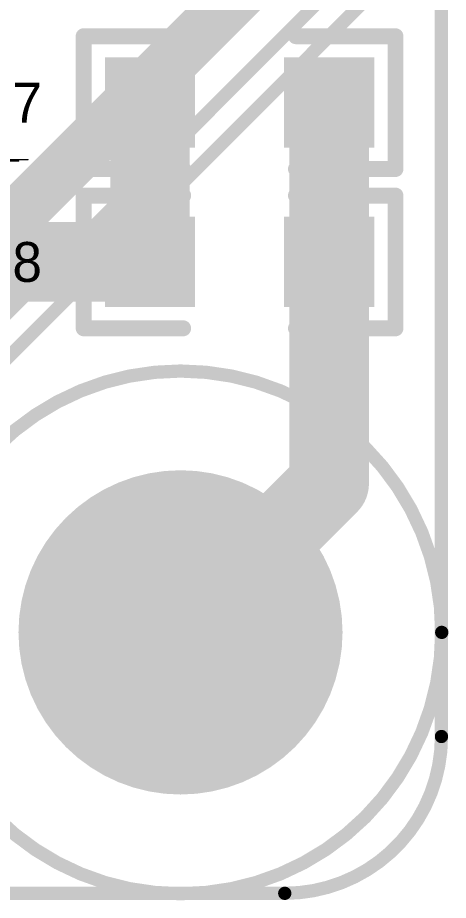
# Model space of a CAD drawing. Extents: x 1012 to 1122, y 1012 to 1122.
# Drawn here: x 1113.67 to 1121.91, y 1011.66 to 1028.55 of the extents above; entities that cross this region are included whole.
import ezdxf

# ---------------------------------------------------------------- set-up
doc = ezdxf.new("R2010")
doc.units = 0
doc.layers.get('0').update_dxf_attribs({"linetype": 'CONTINUOUS'})
for name, color, linetype in [('BOTTOMLAYER', 5, 'CONTINUOUS'), ('BOTTOMSOLDER', 6, 'CONTINUOUS'), ('KEEPOUTLAYER', 6, 'CONTINUOUS'), ('MECHANICAL1', 6, 'CONTINUOUS'), ('MULTILAYER', 9, 'CONTINUOUS'), ('TOPLAYER', 1, 'CONTINUOUS'), ('TOPOVERLAY', 2, 'CONTINUOUS'), ('TOPPASTE', 8, 'CONTINUOUS'), ('TOPSOLDER', 216, 'CONTINUOUS')]:
    doc.layers.add(name, color=color, linetype=linetype)

# ---------------------------------------------------------------- blocks, each defined once
blk = doc.blocks.new('CC1206_270')
at = {"layer": 'TOPLAYER'}
for points in [[(-0.762, -0.762), (0.762, -0.762), (-0.762, 0.762), (0.762, 0.762)], [(2.667, -0.762), (4.191, -0.762), (2.667, 0.762), (4.191, 0.762)]]:
    blk.add_solid(points, dxfattribs=at)
at = {"layer": 'TOPOVERLAY', "const_width": 0.3048}
for points in [[(0.635, 1.27), (-1.27, 1.27)], [(-1.27, 1.27), (-1.27, -1.27)], [(4.699, 1.27), (2.794, 1.27)], [(4.699, 1.27), (4.699, -1.27)], [(0.635, -1.27), (-1.27, -1.27)], [(4.699, -1.27), (2.794, -1.27)]]:
    blk.add_lwpolyline(points, dxfattribs=at)
at = {"layer": 'TOPOVERLAY', "const_width": 0.1524}
for points in [[(-1.3462, 1.27, 1), (-1.1938, 1.27, 1)], [(-1.3462, 1.27, 1), (-1.1938, 1.27, 1)], [(0.5588, 1.27, 1), (0.7112, 1.27, 1)], [(2.7178, 1.27, 1), (2.8702, 1.27, 1)], [(4.6228, 1.27, 1), (4.7752, 1.27, 1)], [(4.6228, 1.27, 1), (4.7752, 1.27, 1)], [(-1.3462, -1.27, 1), (-1.1938, -1.27, 1)], [(-1.3462, -1.27, 1), (-1.1938, -1.27, 1)], [(0.5588, -1.27, 1), (0.7112, -1.27, 1)], [(2.7178, -1.27, 1), (2.8702, -1.27, 1)], [(4.6228, -1.27, 1), (4.7752, -1.27, 1)], [(4.6228, -1.27, 1), (4.7752, -1.27, 1)]]:
    blk.add_lwpolyline(points, format="xyb", close=True, dxfattribs=at)
at = {"layer": 'TOPPASTE'}
for points in [[(-0.762, -0.762), (0.762, -0.762), (-0.762, 0.762), (0.762, 0.762)], [(2.667, -0.762), (4.191, -0.762), (2.667, 0.762), (4.191, 0.762)]]:
    blk.add_solid(points, dxfattribs=at)
at = {"layer": 'TOPSOLDER'}
for points in [[(-0.8636, -0.8636), (0.8636, -0.8636), (-0.8636, 0.8636), (0.8636, 0.8636)], [(2.5654, -0.8636), (4.2926, -0.8636), (2.5654, 0.8636), (4.2926, 0.8636)]]:
    blk.add_solid(points, dxfattribs=at)
blk = doc.blocks.new('CC1206_271')
at = {"layer": 'TOPLAYER'}
for points in [[(-0.762, -0.762), (0.762, -0.762), (-0.762, 0.762), (0.762, 0.762)], [(2.667, -0.762), (4.191, -0.762), (2.667, 0.762), (4.191, 0.762)]]:
    blk.add_solid(points, dxfattribs=at)
at = {"layer": 'TOPOVERLAY', "const_width": 0.3048}
for points in [[(0.635, 1.27), (-1.27, 1.27)], [(-1.27, 1.27), (-1.27, -1.27)], [(4.699, 1.27), (2.794, 1.27)], [(4.699, 1.27), (4.699, -1.27)], [(0.635, -1.27), (-1.27, -1.27)], [(4.699, -1.27), (2.794, -1.27)]]:
    blk.add_lwpolyline(points, dxfattribs=at)
at = {"layer": 'TOPOVERLAY', "const_width": 0.1524}
for points in [[(-1.3462, 1.27, 1), (-1.1938, 1.27, 1)], [(-1.3462, 1.27, 1), (-1.1938, 1.27, 1)], [(0.5588, 1.27, 1), (0.7112, 1.27, 1)], [(2.7178, 1.27, 1), (2.8702, 1.27, 1)], [(4.6228, 1.27, 1), (4.7752, 1.27, 1)], [(4.6228, 1.27, 1), (4.7752, 1.27, 1)], [(-1.3462, -1.27, 1), (-1.1938, -1.27, 1)], [(-1.3462, -1.27, 1), (-1.1938, -1.27, 1)], [(0.5588, -1.27, 1), (0.7112, -1.27, 1)], [(2.7178, -1.27, 1), (2.8702, -1.27, 1)], [(4.6228, -1.27, 1), (4.7752, -1.27, 1)], [(4.6228, -1.27, 1), (4.7752, -1.27, 1)]]:
    blk.add_lwpolyline(points, format="xyb", close=True, dxfattribs=at)
at = {"layer": 'TOPPASTE'}
for points in [[(-0.762, -0.762), (0.762, -0.762), (-0.762, 0.762), (0.762, 0.762)], [(2.667, -0.762), (4.191, -0.762), (2.667, 0.762), (4.191, 0.762)]]:
    blk.add_solid(points, dxfattribs=at)
at = {"layer": 'TOPSOLDER'}
for points in [[(-0.8636, -0.8636), (0.8636, -0.8636), (-0.8636, 0.8636), (0.8636, 0.8636)], [(2.5654, -0.8636), (4.2926, -0.8636), (2.5654, 0.8636), (4.2926, 0.8636)]]:
    blk.add_solid(points, dxfattribs=at)
blk = doc.blocks.new('LOGO_295')
at = {"layer": 'TOPOVERLAY', "const_width": 0.0254}
for points in [[(6.2484, 2.8194), (6.8834, 2.8194)], [(6.5786, 2.8448), (7.0612, 2.8448)]]:
    blk.add_lwpolyline(points, dxfattribs=at)
at = {"layer": 'TOPOVERLAY', "const_width": 0.0127}
for points in [[(6.87705, 2.8194, 1), (6.88975, 2.8194, 1)], [(7.05485, 2.8448, 1), (7.06755, 2.8448, 1)]]:
    blk.add_lwpolyline(points, format="xyb", close=True, dxfattribs=at)

msp = doc.modelspace()

# ---------------------------------------------------------------- linework, layer by layer
at = {"layer": 'BOTTOMLAYER'}
for points, const_width in [([(1108.456, 1019.556), (1118.616, 1029.716)], 1.016), ([(1104.163, 1013.587), (1120.013, 1029.437)], 0.254), ([(1104.392, 1012.952), (1120.648, 1029.208)], 0.254)]:
    msp.add_lwpolyline(points, dxfattribs=dict(at, const_width=const_width))
at = {"layer": 'BOTTOMLAYER', "const_width": 3}
msp.add_lwpolyline([(1115.287, 1016.787, 1), (1118.287, 1016.787, 1)], format="xyb", close=True, dxfattribs=at)
at = {"layer": 'BOTTOMSOLDER', "const_width": 3.102}
msp.add_lwpolyline([(1115.236, 1016.787, 1), (1118.338, 1016.787, 1)], format="xyb", close=True, dxfattribs=at)
at = {"layer": 'KEEPOUTLAYER', "const_width": 0.254}
for points in [[(1121.782, 1014.795), (1121.782, 1118.795)], [(1014.782, 1011.795), (1118.782, 1011.795)]]:
    msp.add_lwpolyline(points, dxfattribs=at)
msp.add_lwpolyline([(1121.782, 1014.795, -0.414214), (1118.782, 1011.795)], format="xyb", dxfattribs=at)
at = {"layer": 'KEEPOUTLAYER', "const_width": 0.127}
for points in [[(1121.719, 1014.795, 1), (1121.846, 1014.795, 1)], [(1121.719, 1014.795, 1), (1121.846, 1014.795, 1)], [(1118.719, 1011.795, 1), (1118.846, 1011.795, 1)], [(1118.719, 1011.795, 1), (1118.846, 1011.795, 1)]]:
    msp.add_lwpolyline(points, format="xyb", close=True, dxfattribs=at)
at = {"layer": 'MECHANICAL1', "const_width": 0.254}
for points in [[(1121.782, 1014.795), (1121.782, 1118.795)], [(1014.782, 1011.795), (1118.782, 1011.795)]]:
    msp.add_lwpolyline(points, dxfattribs=at)
msp.add_lwpolyline([(1121.782, 1014.795, -0.414214), (1118.782, 1011.795)], format="xyb", dxfattribs=at)
at = {"layer": 'MECHANICAL1', "const_width": 0.127}
for points in [[(1121.719, 1014.795, 1), (1121.846, 1014.795, 1)], [(1121.719, 1014.795, 1), (1121.846, 1014.795, 1)], [(1118.719, 1011.795, 1), (1118.846, 1011.795, 1)], [(1118.719, 1011.795, 1), (1118.846, 1011.795, 1)]]:
    msp.add_lwpolyline(points, format="xyb", close=True, dxfattribs=at)
at = {"layer": 'MULTILAYER', "const_width": 3}
msp.add_lwpolyline([(1115.287, 1016.787, 1), (1118.287, 1016.787, 1)], format="xyb", close=True, dxfattribs=at)
at = {"layer": 'TOPLAYER', "const_width": 1.524}
for points in [[(1116.203, 1023.874), (1116.203, 1026.922)], [(1119.632, 1023.874), (1119.632, 1026.922)], [(1109.218, 1023.874), (1116.203, 1023.874)], [(1119.632, 1019.632), (1119.632, 1023.874)], [(1116.787, 1016.787), (1119.632, 1019.632)]]:
    msp.add_lwpolyline(points, dxfattribs=at)
at = {"layer": 'TOPLAYER'}
for points, const_width in [([(1115.822, 1026.922, 1), (1116.584, 1026.922, 1)], 0.762), ([(1119.251, 1026.922, 1), (1120.013, 1026.922, 1)], 0.762), ([(1115.822, 1023.874, 1), (1116.584, 1023.874, 1)], 0.762), ([(1115.822, 1023.874, 1), (1116.584, 1023.874, 1)], 0.762), ([(1119.251, 1023.874, 1), (1120.013, 1023.874, 1)], 0.762), ([(1119.251, 1023.874, 1), (1120.013, 1023.874, 1)], 0.762), ([(1119.251, 1019.632, 1), (1120.013, 1019.632, 1)], 0.762), ([(1119.251, 1019.632, 1), (1120.013, 1019.632, 1)], 0.762), ([(1115.287, 1016.787, 1), (1118.287, 1016.787, 1)], 3), ([(1116.406, 1016.787, 1), (1117.168, 1016.787, 1)], 0.762)]:
    msp.add_lwpolyline(points, format="xyb", close=True, dxfattribs=dict(at, const_width=const_width))
at = {"layer": 'TOPOVERLAY'}
for points, const_width in [([(1121.787, 1016.787, 1), (1111.787, 1016.787, 1)], 0.254), ([(1121.724, 1016.787, 1), (1121.851, 1016.787, 1)], 0.127)]:
    msp.add_lwpolyline(points, format="xyb", close=True, dxfattribs=dict(at, const_width=const_width))
at = {"layer": 'TOPSOLDER', "const_width": 3.102}
msp.add_lwpolyline([(1115.236, 1016.787, 1), (1118.338, 1016.787, 1)], format="xyb", close=True, dxfattribs=at)

# ---------------------------------------------------------------- block references
at = {"rotation": 180}
for name, p in [('CC1206_270', (1119.632, 1026.922)), ('CC1206_271', (1119.632, 1023.874))]:
    msp.add_blockref(name, p, dxfattribs=at)
msp.add_blockref('LOGO_295', (1106.805, 1022.985))

# ---------------------------------------------------------------- texts
at = {"layer": 'TOPOVERLAY'}
for s, p in [('C87', (1112.266, 1026.541)), ('C88', (1112.266, 1023.493))]:
    msp.add_text(s, height=0.762, dxfattribs=at).set_placement(p)

doc.saveas('drawing.dxf')
